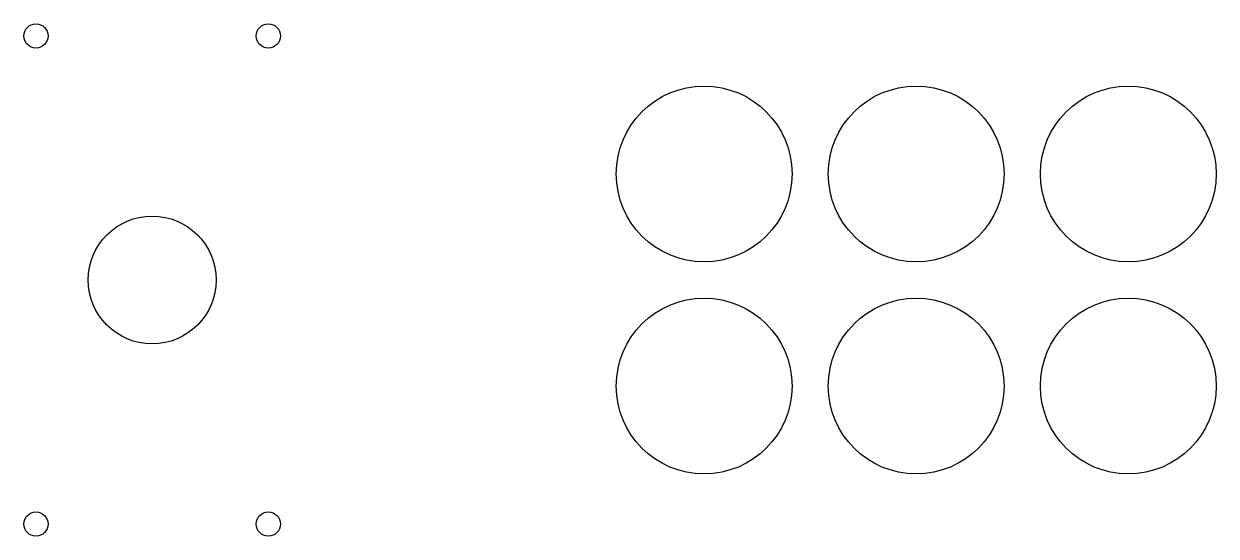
# Model space of a CAD drawing. Header units: inches. Extents: x -3.42 to 4.66, y -1.68 to 1.79.
import ezdxf

# ---------------------------------------------------------------- set-up
doc = ezdxf.new("R2010")
doc.units = ezdxf.units.IN
doc.header["$MEASUREMENT"] = 0
doc.layers.get('0').update_dxf_attribs({"linetype": 'CONTINUOUS'})

msp = doc.modelspace()

# ---------------------------------------------------------------- linework, layer by layer
for centre, radius in [((-3.341, 1.7126), 0.082), ((-1.7662, 1.7126), 0.082), ((1.1866, 0.7776), 0.5955), ((2.6236, 0.7776), 0.5955), ((4.0606, 0.7776), 0.5955), ((-2.5536, 0.0591), 0.4331), ((1.1866, -0.6594), 0.5955), ((2.6236, -0.6594), 0.5955), ((4.0606, -0.6594), 0.5955), ((-3.341, -1.5945), 0.082), ((-1.7662, -1.5945), 0.082)]:
    msp.add_circle(centre, radius)

doc.saveas('drawing.dxf')
